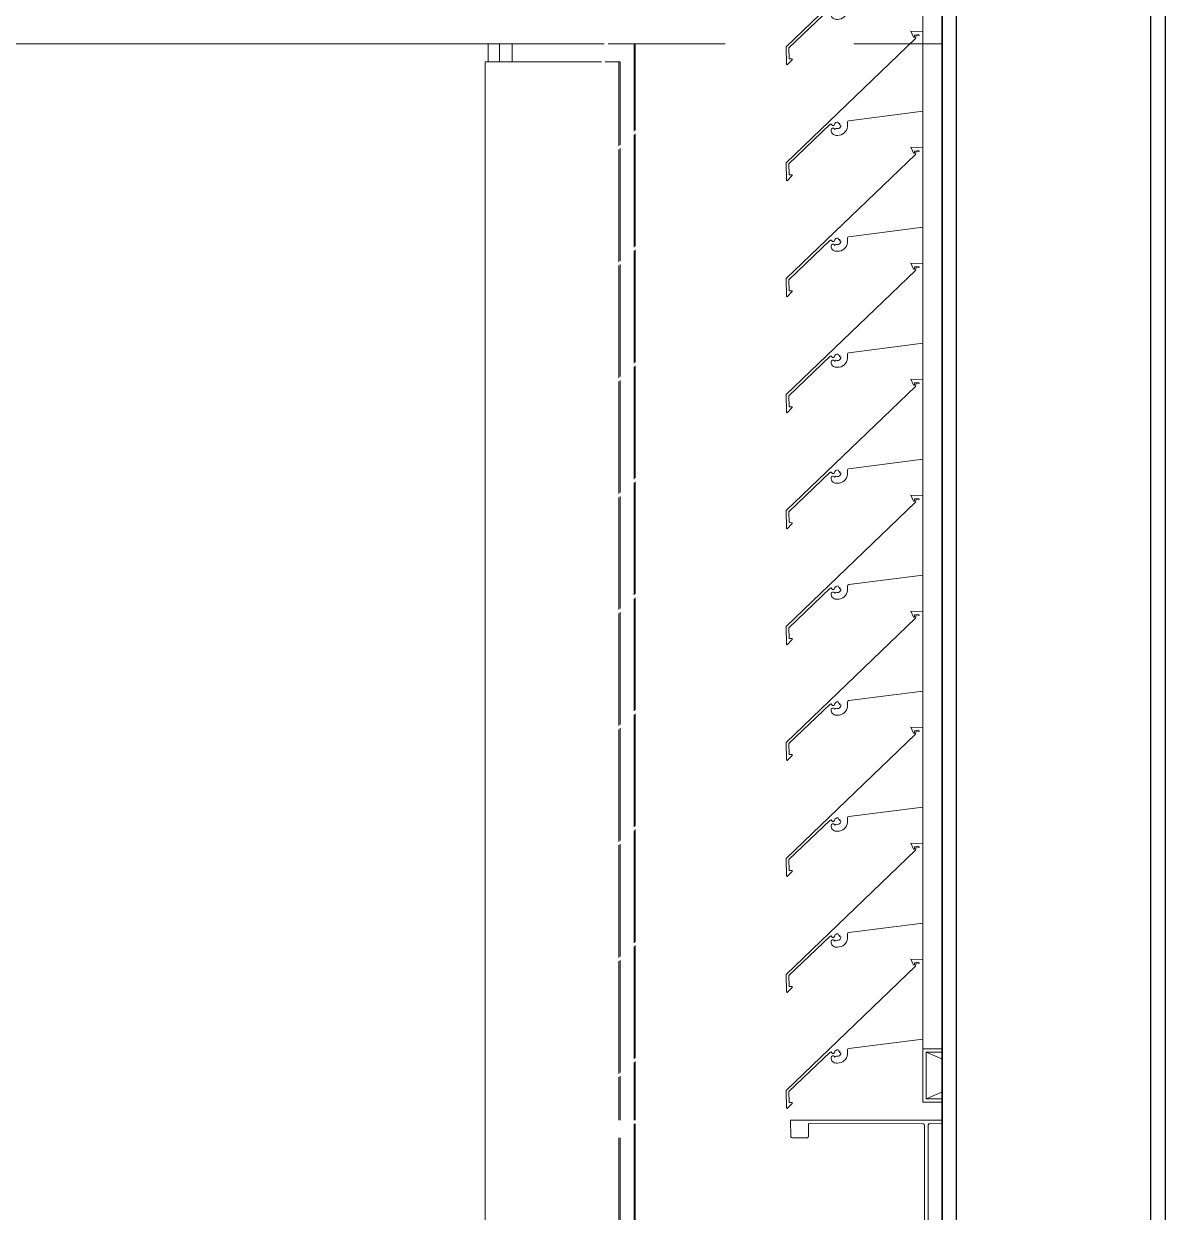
# Model space of a CAD drawing. Header units: millimetres. Extents: x -220592 to 404889, y -217665 to 38245.
# Drawn here: x 27251 to 27890, y -31621 to -30955 of the extents above; entities that cross this region are included whole.
import ezdxf

# ---------------------------------------------------------------- set-up
doc = ezdxf.new("R2010")
doc.units = ezdxf.units.MM
doc.set_wipeout_variables(frame=1)
doc.linetypes.add('XKITLINE00', pattern=[0])
for name, color, linetype in [('000 - 0_HIDE_OBJ_FRAMING_DEF_SUB_1', 7, 'Continuous'), ('000 - STRUCTURE_STEEL_FRAMING_SUB_COLOR_1', 7, 'Continuous'), ('000 - STRUCTURE_STEEL_FRAMING_SUB_COLOR_2', 7, 'Continuous'), ('000 - STRUCTURE_STEEL_FRAMING_WIPEOUT_', 7, 'Continuous')]:
    doc.layers.add(name, color=color, linetype=linetype)
doc.layers.add('Part', color=7, linetype='Continuous', lineweight=0)

# ---------------------------------------------------------------- blocks, each defined once
blk = doc.blocks.new('*A13475')
at = {"layer": 'Part', "color": 7, "linetype": 'XKITLINE00', "lineweight": 0}
for p, q in [((-171.648937, 199.40603), (-171.648981, 199.15603)), ((-171.628937, 199.406027), (-171.648937, 199.40603)), ((-171.628982, 199.146027), (-171.628937, 199.406027)), ((-171.648981, 199.15603), (-173.03898, 199.156273)), ((-173.03898, 199.156273), (-173.038236, 199.062446)), ((-172.938996, 199.066255), (-172.938984, 199.136255)), ((-172.938984, 199.136255), (-172.295157, 199.135382)), ((-172.295157, 199.135382), (-172.29067, 199.131698)), ((-172.29067, 199.131698), (-172.288986, 199.126142)), ((-172.288986, 199.126142), (-172.289912, 198.182315)), ((-172.26915, 198.186138), (-172.268986, 199.126138)), ((-172.268986, 199.126138), (-172.268224, 199.129965)), ((-172.268224, 199.129965), (-172.26454, 199.134452)), ((-172.26454, 199.134452), (-172.258984, 199.136137)), ((-172.258984, 199.136137), (-171.635157, 199.136789)), ((-171.635157, 199.136789), (-171.630669, 199.140471)), ((-171.630669, 199.140471), (-171.628982, 199.146027)), ((-173.038236, 199.062446), (-173.034553, 199.057957)), ((-173.034553, 199.057957), (-173.028998, 199.056271)), ((-173.028998, 199.056271), (-172.945171, 199.057018)), ((-172.945171, 199.057018), (-172.940682, 199.0607)), ((-172.940682, 199.0607), (-172.938996, 199.066255)), ((-173.039139, 198.246273), (-173.039155, 198.156273)), ((-173.037453, 198.251828), (-173.039139, 198.246273)), ((-173.032965, 198.25551), (-173.037453, 198.251828)), ((-172.949138, 198.256257), (-173.032965, 198.25551)), ((-172.943582, 198.254571), (-172.949138, 198.256257)), ((-172.9399, 198.250082), (-172.943582, 198.254571)), ((-172.939152, 198.176255), (-172.9399, 198.250082)), ((-172.299152, 198.176144), (-172.939152, 198.176255)), ((-172.293596, 198.177828), (-172.299152, 198.176144)), ((-172.289912, 198.182315), (-172.293596, 198.177828)), ((-172.267465, 198.180582), (-172.26915, 198.186138)), ((-172.262978, 198.176899), (-172.267465, 198.180582)), ((-171.639152, 198.176028), (-172.262978, 198.176899)), ((-171.633596, 198.174342), (-171.639152, 198.176028)), ((-171.629914, 198.169854), (-171.633596, 198.174342)), ((-173.039155, 198.156273), (-171.649155, 198.15603)), ((-171.649155, 198.15603), (-171.649199, 197.90603)), ((-171.629199, 197.906027), (-171.629914, 198.169854)), ((-171.649199, 197.90603), (-171.629199, 197.906027))]:
    blk.add_line(p, q, dxfattribs=at)
blk = doc.blocks.new('*A14749')
at = {"layer": 'Part', "color": 7, "linetype": 'XKITLINE00', "lineweight": 0}
for p, q in [((-171.648652, 199.556249), (-171.648652, 212.756135)), ((-172.298652, 212.406131), (-172.298652, 212.610427)), ((-172.298652, 211.756131), (-172.298652, 211.960427)), ((-172.298652, 211.106131), (-172.298652, 211.310427)), ((-172.298652, 210.456131), (-172.298652, 210.660427)), ((-172.298652, 209.806131), (-172.298652, 210.010427)), ((-172.298652, 209.156131), (-172.298652, 209.360427)), ((-172.298652, 208.506131), (-172.298652, 208.710427)), ((-172.298652, 207.856131), (-172.298652, 208.060427)), ((-172.298652, 207.206131), (-172.298652, 207.410427)), ((-172.298652, 206.556131), (-172.298652, 206.760427)), ((-172.298652, 205.906131), (-172.298652, 206.110427)), ((-172.298652, 205.256131), (-172.298652, 205.460427)), ((-172.298652, 204.606131), (-172.298652, 204.810427)), ((-172.298652, 203.956131), (-172.298652, 204.160427)), ((-172.298652, 203.306131), (-172.298652, 203.510427)), ((-172.298652, 202.656131), (-172.298652, 202.860427)), ((-172.298652, 202.006131), (-172.298652, 202.210427)), ((-172.298652, 201.356131), (-172.298652, 201.560427)), ((-172.298652, 200.706131), (-172.298652, 200.910427)), ((-172.298652, 200.056131), (-172.298652, 200.260427)), ((-172.298652, 199.556249), (-172.298652, 199.610427))]:
    blk.add_line(p, q, dxfattribs=at)
blk = doc.blocks.new('*A14797')
at = {"layer": 'Part', "color": 7, "linetype": 'XKITLINE00', "lineweight": 0}
for p, q in [((-172.298462, 200.056123), (-172.366148, 200.058745)), ((-172.366148, 200.058745), (-172.350613, 200.025258)), ((-172.345361, 200.037861), (-172.320378, 200.041001)), ((-172.320378, 200.041001), (-172.318342, 200.034428)), ((-172.298455, 199.610453), (-172.298462, 200.056123)), ((-172.338255, 200.018789), (-173.063377, 199.322543)), ((-172.350613, 200.025258), (-172.34549, 200.02567)), ((-172.34549, 200.02567), (-172.345361, 200.037861)), ((-172.335358, 200.037332), (-172.338255, 200.018789)), ((-172.335358, 200.037332), (-172.318342, 200.034428)), ((-172.712461, 199.557423), (-172.298455, 199.610453)), ((-173.048341, 199.316176), (-172.817326, 199.537579)), ((-172.817326, 199.537579), (-172.812166, 199.538671)), ((-172.810019, 199.512761), (-172.812659, 199.507287)), ((-172.812659, 199.507287), (-172.812163, 199.499517)), ((-172.812166, 199.538671), (-172.808512, 199.534044)), ((-172.804875, 199.515998), (-172.810019, 199.512761)), ((-172.808512, 199.534044), (-172.804048, 199.53019)), ((-172.798797, 199.51601), (-172.804875, 199.515998)), ((-172.804048, 199.53019), (-172.798154, 199.530396)), ((-172.793641, 199.512792), (-172.798797, 199.51601)), ((-172.798154, 199.530396), (-172.793971, 199.534553)), ((-172.793971, 199.534553), (-172.790857, 199.542126)), ((-172.790699, 199.50732), (-172.793641, 199.512792)), ((-172.790857, 199.542126), (-172.78619, 199.546913)), ((-172.788669, 199.512301), (-172.790699, 199.50732)), ((-172.783858, 199.514708), (-172.788669, 199.512301)), ((-172.78619, 199.546913), (-172.780114, 199.549703)), ((-172.77794, 199.513803), (-172.783858, 199.514708)), ((-172.780114, 199.549703), (-172.773442, 199.550125)), ((-172.77144, 199.514147), (-172.77794, 199.513803)), ((-172.773442, 199.550125), (-172.77112, 199.542735)), ((-172.765472, 199.516745), (-172.77144, 199.514147)), ((-172.77112, 199.542735), (-172.763955, 199.541791)), ((-172.76079, 199.521267), (-172.765472, 199.516745)), ((-172.763955, 199.541791), (-172.765124, 199.534731)), ((-172.765124, 199.534731), (-172.757418, 199.533625)), ((-172.757988, 199.527141), (-172.76079, 199.521267)), ((-172.757418, 199.533625), (-172.757988, 199.527141)), ((-172.731662, 199.49681), (-172.726022, 199.50536)), ((-172.726022, 199.50536), (-172.722024, 199.51479)), ((-172.722024, 199.51479), (-172.719801, 199.524789)), ((-172.720912, 199.545159), (-172.720672, 199.550681)), ((-172.719426, 199.535025), (-172.720912, 199.545159)), ((-172.720672, 199.550681), (-172.717536, 199.555233)), ((-172.719801, 199.524789), (-172.719426, 199.535025)), ((-172.717536, 199.555233), (-172.712461, 199.557423)), ((-172.812163, 199.499517), (-172.810428, 199.494021)), ((-172.810428, 199.494021), (-172.807674, 199.488958)), ((-172.807674, 199.488958), (-172.804002, 199.484515)), ((-172.804002, 199.484515), (-172.799549, 199.480857)), ((-172.799549, 199.480857), (-172.794479, 199.478117)), ((-172.794479, 199.478117), (-172.788978, 199.476398)), ((-172.788978, 199.476398), (-172.78325, 199.475762)), ((-172.78325, 199.475762), (-172.776451, 199.475664)), ((-172.776451, 199.475664), (-172.766238, 199.476449)), ((-172.766238, 199.476449), (-172.756337, 199.479072)), ((-172.756337, 199.479072), (-172.747074, 199.483445)), ((-172.747074, 199.483445), (-172.738758, 199.489423)), ((-172.738758, 199.489423), (-172.731662, 199.49681)), ((-173.063377, 199.322543), (-173.062824, 199.223392)), ((-173.047999, 199.25483), (-173.048341, 199.316176)), ((-173.058143, 199.220923), (-173.029494, 199.249812)), ((-173.030579, 199.254733), (-173.047999, 199.25483)), ((-173.029494, 199.249812), (-173.030579, 199.254733)), ((-173.062824, 199.223392), (-173.058143, 199.220923))]:
    blk.add_line(p, q, dxfattribs=at)
blk = doc.blocks.new('*A14798')
at = {"layer": 'Part', "color": 7, "linetype": 'XKITLINE00', "lineweight": 0}
for p, q in [((-172.298462, 200.706123), (-172.366148, 200.708745)), ((-172.366148, 200.708745), (-172.350613, 200.675258)), ((-172.298455, 200.260453), (-172.298462, 200.706123)), ((-172.338255, 200.668789), (-173.063377, 199.972543)), ((-172.350613, 200.675258), (-172.34549, 200.67567)), ((-172.34549, 200.67567), (-172.345361, 200.687861)), ((-172.345361, 200.687861), (-172.320378, 200.691001)), ((-172.335358, 200.687332), (-172.338255, 200.668789)), ((-172.335358, 200.687332), (-172.318342, 200.684428)), ((-172.320378, 200.691001), (-172.318342, 200.684428)), ((-172.712461, 200.207423), (-172.298455, 200.260453)), ((-173.048341, 199.966176), (-172.817326, 200.187579)), ((-172.817326, 200.187579), (-172.812166, 200.188671)), ((-172.812166, 200.188671), (-172.808512, 200.184044)), ((-172.808512, 200.184044), (-172.804048, 200.18019)), ((-172.804048, 200.18019), (-172.798154, 200.180396)), ((-172.798154, 200.180396), (-172.793971, 200.184553)), ((-172.793971, 200.184553), (-172.790857, 200.192126)), ((-172.790857, 200.192126), (-172.78619, 200.196913)), ((-172.78619, 200.196913), (-172.780114, 200.199703)), ((-172.780114, 200.199703), (-172.773442, 200.200125)), ((-172.773442, 200.200125), (-172.77112, 200.192735)), ((-172.77112, 200.192735), (-172.763955, 200.191791)), ((-172.763955, 200.191791), (-172.765124, 200.184731)), ((-172.765124, 200.184731), (-172.757418, 200.183625)), ((-172.757988, 200.177141), (-172.76079, 200.171267)), ((-172.757418, 200.183625), (-172.757988, 200.177141)), ((-172.722024, 200.16479), (-172.719801, 200.174789)), ((-172.720912, 200.195159), (-172.720672, 200.200681)), ((-172.719426, 200.185025), (-172.720912, 200.195159)), ((-172.720672, 200.200681), (-172.717536, 200.205233)), ((-172.719801, 200.174789), (-172.719426, 200.185025)), ((-172.717536, 200.205233), (-172.712461, 200.207423)), ((-172.810019, 200.162761), (-172.812659, 200.157287)), ((-172.812659, 200.157287), (-172.812163, 200.149517)), ((-172.812163, 200.149517), (-172.810428, 200.144021)), ((-172.810428, 200.144021), (-172.807674, 200.138958)), ((-172.804875, 200.165998), (-172.810019, 200.162761)), ((-172.807674, 200.138958), (-172.804002, 200.134515)), ((-172.798797, 200.16601), (-172.804875, 200.165998)), ((-172.804002, 200.134515), (-172.799549, 200.130857)), ((-172.799549, 200.130857), (-172.794479, 200.128117)), ((-172.793641, 200.162792), (-172.798797, 200.16601)), ((-172.794479, 200.128117), (-172.788978, 200.126398)), ((-172.790699, 200.15732), (-172.793641, 200.162792)), ((-172.788669, 200.162301), (-172.790699, 200.15732)), ((-172.788978, 200.126398), (-172.78325, 200.125762)), ((-172.783858, 200.164708), (-172.788669, 200.162301)), ((-172.77794, 200.163803), (-172.783858, 200.164708)), ((-172.78325, 200.125762), (-172.776451, 200.125664)), ((-172.77144, 200.164147), (-172.77794, 200.163803)), ((-172.776451, 200.125664), (-172.766238, 200.126449)), ((-172.765472, 200.166745), (-172.77144, 200.164147)), ((-172.766238, 200.126449), (-172.756337, 200.129072)), ((-172.76079, 200.171267), (-172.765472, 200.166745)), ((-172.756337, 200.129072), (-172.747074, 200.133445)), ((-172.747074, 200.133445), (-172.738758, 200.139423)), ((-172.738758, 200.139423), (-172.731662, 200.14681)), ((-172.731662, 200.14681), (-172.726022, 200.15536)), ((-172.726022, 200.15536), (-172.722024, 200.16479)), ((-173.063377, 199.972543), (-173.062824, 199.873392)), ((-173.047999, 199.90483), (-173.048341, 199.966176)), ((-173.030579, 199.904733), (-173.047999, 199.90483)), ((-173.062824, 199.873392), (-173.058143, 199.870923)), ((-173.058143, 199.870923), (-173.029494, 199.899812)), ((-173.029494, 199.899812), (-173.030579, 199.904733))]:
    blk.add_line(p, q, dxfattribs=at)
blk = doc.blocks.new('*A14799')
at = {"layer": 'Part', "color": 7, "linetype": 'XKITLINE00', "lineweight": 0}
for p, q in [((-172.338255, 201.318789), (-173.063377, 200.622543)), ((-172.298462, 201.356123), (-172.366148, 201.358745)), ((-172.366148, 201.358745), (-172.350613, 201.325258)), ((-172.350613, 201.325258), (-172.34549, 201.32567)), ((-172.34549, 201.32567), (-172.345361, 201.337861)), ((-172.345361, 201.337861), (-172.320378, 201.341001)), ((-172.335358, 201.337332), (-172.338255, 201.318789)), ((-172.335358, 201.337332), (-172.318342, 201.334428)), ((-172.320378, 201.341001), (-172.318342, 201.334428)), ((-172.298455, 200.910453), (-172.298462, 201.356123)), ((-172.712461, 200.857423), (-172.298455, 200.910453)), ((-173.048341, 200.616176), (-172.817326, 200.837579)), ((-172.817326, 200.837579), (-172.812166, 200.838671)), ((-172.812166, 200.838671), (-172.808512, 200.834044)), ((-172.793971, 200.834553), (-172.790857, 200.842126)), ((-172.790857, 200.842126), (-172.78619, 200.846913)), ((-172.78619, 200.846913), (-172.780114, 200.849703)), ((-172.780114, 200.849703), (-172.773442, 200.850125)), ((-172.773442, 200.850125), (-172.77112, 200.842735)), ((-172.77112, 200.842735), (-172.763955, 200.841791)), ((-172.763955, 200.841791), (-172.765124, 200.834731)), ((-172.720912, 200.845159), (-172.720672, 200.850681)), ((-172.719426, 200.835025), (-172.720912, 200.845159)), ((-172.720672, 200.850681), (-172.717536, 200.855233)), ((-172.717536, 200.855233), (-172.712461, 200.857423)), ((-172.810019, 200.812761), (-172.812659, 200.807287)), ((-172.812659, 200.807287), (-172.812163, 200.799517)), ((-172.812163, 200.799517), (-172.810428, 200.794021)), ((-172.810428, 200.794021), (-172.807674, 200.788958)), ((-172.804875, 200.815998), (-172.810019, 200.812761)), ((-172.808512, 200.834044), (-172.804048, 200.83019)), ((-172.807674, 200.788958), (-172.804002, 200.784515)), ((-172.798797, 200.81601), (-172.804875, 200.815998)), ((-172.804048, 200.83019), (-172.798154, 200.830396)), ((-172.804002, 200.784515), (-172.799549, 200.780857)), ((-172.799549, 200.780857), (-172.794479, 200.778117)), ((-172.793641, 200.812792), (-172.798797, 200.81601)), ((-172.798154, 200.830396), (-172.793971, 200.834553)), ((-172.794479, 200.778117), (-172.788978, 200.776398)), ((-172.790699, 200.80732), (-172.793641, 200.812792)), ((-172.788669, 200.812301), (-172.790699, 200.80732)), ((-172.788978, 200.776398), (-172.78325, 200.775762)), ((-172.783858, 200.814708), (-172.788669, 200.812301)), ((-172.77794, 200.813803), (-172.783858, 200.814708)), ((-172.78325, 200.775762), (-172.776451, 200.775664)), ((-172.77144, 200.814147), (-172.77794, 200.813803)), ((-172.776451, 200.775664), (-172.766238, 200.776449)), ((-172.765472, 200.816745), (-172.77144, 200.814147)), ((-172.766238, 200.776449), (-172.756337, 200.779072)), ((-172.76079, 200.821267), (-172.765472, 200.816745)), ((-172.765124, 200.834731), (-172.757418, 200.833625)), ((-172.757988, 200.827141), (-172.76079, 200.821267)), ((-172.757418, 200.833625), (-172.757988, 200.827141)), ((-172.756337, 200.779072), (-172.747074, 200.783445)), ((-172.747074, 200.783445), (-172.738758, 200.789423)), ((-172.738758, 200.789423), (-172.731662, 200.79681)), ((-172.731662, 200.79681), (-172.726022, 200.80536)), ((-172.726022, 200.80536), (-172.722024, 200.81479)), ((-172.722024, 200.81479), (-172.719801, 200.824789)), ((-172.719801, 200.824789), (-172.719426, 200.835025)), ((-173.063377, 200.622543), (-173.062824, 200.523392)), ((-173.047999, 200.55483), (-173.048341, 200.616176)), ((-173.062824, 200.523392), (-173.058143, 200.520923)), ((-173.058143, 200.520923), (-173.029494, 200.549812)), ((-173.030579, 200.554733), (-173.047999, 200.55483)), ((-173.029494, 200.549812), (-173.030579, 200.554733))]:
    blk.add_line(p, q, dxfattribs=at)
blk = doc.blocks.new('*A14800')
at = {"layer": 'Part', "color": 7, "linetype": 'XKITLINE00', "lineweight": 0}
for p, q in [((-172.298462, 202.006123), (-172.366148, 202.008745)), ((-172.366148, 202.008745), (-172.350613, 201.975258)), ((-172.350613, 201.975258), (-172.34549, 201.97567)), ((-172.34549, 201.97567), (-172.345361, 201.987861)), ((-172.345361, 201.987861), (-172.320378, 201.991001)), ((-172.335358, 201.987332), (-172.338255, 201.968789)), ((-172.335358, 201.987332), (-172.318342, 201.984428)), ((-172.320378, 201.991001), (-172.318342, 201.984428)), ((-172.298455, 201.560453), (-172.298462, 202.006123)), ((-172.338255, 201.968789), (-173.063377, 201.272543)), ((-172.720672, 201.500681), (-172.717536, 201.505233)), ((-172.717536, 201.505233), (-172.712461, 201.507423)), ((-172.712461, 201.507423), (-172.298455, 201.560453)), ((-173.048341, 201.266176), (-172.817326, 201.487579)), ((-172.817326, 201.487579), (-172.812166, 201.488671)), ((-172.810019, 201.462761), (-172.812659, 201.457287)), ((-172.812659, 201.457287), (-172.812163, 201.449517)), ((-172.812166, 201.488671), (-172.808512, 201.484044)), ((-172.812163, 201.449517), (-172.810428, 201.444021)), ((-172.810428, 201.444021), (-172.807674, 201.438958)), ((-172.804875, 201.465998), (-172.810019, 201.462761)), ((-172.808512, 201.484044), (-172.804048, 201.48019)), ((-172.807674, 201.438958), (-172.804002, 201.434515)), ((-172.798797, 201.46601), (-172.804875, 201.465998)), ((-172.804048, 201.48019), (-172.798154, 201.480396)), ((-172.793641, 201.462792), (-172.798797, 201.46601)), ((-172.798154, 201.480396), (-172.793971, 201.484553)), ((-172.793971, 201.484553), (-172.790857, 201.492126)), ((-172.790699, 201.45732), (-172.793641, 201.462792)), ((-172.790857, 201.492126), (-172.78619, 201.496913)), ((-172.788669, 201.462301), (-172.790699, 201.45732)), ((-172.783858, 201.464708), (-172.788669, 201.462301)), ((-172.78619, 201.496913), (-172.780114, 201.499703)), ((-172.77794, 201.463803), (-172.783858, 201.464708)), ((-172.780114, 201.499703), (-172.773442, 201.500125)), ((-172.77144, 201.464147), (-172.77794, 201.463803)), ((-172.773442, 201.500125), (-172.77112, 201.492735)), ((-172.765472, 201.466745), (-172.77144, 201.464147)), ((-172.77112, 201.492735), (-172.763955, 201.491791)), ((-172.76079, 201.471267), (-172.765472, 201.466745)), ((-172.763955, 201.491791), (-172.765124, 201.484731)), ((-172.765124, 201.484731), (-172.757418, 201.483625)), ((-172.757988, 201.477141), (-172.76079, 201.471267)), ((-172.757418, 201.483625), (-172.757988, 201.477141)), ((-172.747074, 201.433445), (-172.738758, 201.439423)), ((-172.738758, 201.439423), (-172.731662, 201.44681)), ((-172.731662, 201.44681), (-172.726022, 201.45536)), ((-172.726022, 201.45536), (-172.722024, 201.46479)), ((-172.722024, 201.46479), (-172.719801, 201.474789)), ((-172.720912, 201.495159), (-172.720672, 201.500681)), ((-172.719426, 201.485025), (-172.720912, 201.495159)), ((-172.719801, 201.474789), (-172.719426, 201.485025)), ((-172.804002, 201.434515), (-172.799549, 201.430857)), ((-172.799549, 201.430857), (-172.794479, 201.428117)), ((-172.794479, 201.428117), (-172.788978, 201.426398)), ((-172.788978, 201.426398), (-172.78325, 201.425762)), ((-172.78325, 201.425762), (-172.776451, 201.425664)), ((-172.776451, 201.425664), (-172.766238, 201.426449)), ((-172.766238, 201.426449), (-172.756337, 201.429072)), ((-172.756337, 201.429072), (-172.747074, 201.433445)), ((-173.063377, 201.272543), (-173.062824, 201.173392)), ((-173.047999, 201.20483), (-173.048341, 201.266176)), ((-173.062824, 201.173392), (-173.058143, 201.170923)), ((-173.058143, 201.170923), (-173.029494, 201.199812)), ((-173.030579, 201.204733), (-173.047999, 201.20483)), ((-173.029494, 201.199812), (-173.030579, 201.204733))]:
    blk.add_line(p, q, dxfattribs=at)
blk = doc.blocks.new('*A14801')
at = {"layer": 'Part', "color": 7, "linetype": 'XKITLINE00', "lineweight": 0}
for p, q in [((-172.298462, 202.656123), (-172.366148, 202.658745)), ((-172.366148, 202.658745), (-172.350613, 202.625258)), ((-172.34549, 202.62567), (-172.345361, 202.637861)), ((-172.345361, 202.637861), (-172.320378, 202.641001)), ((-172.335358, 202.637332), (-172.338255, 202.618789)), ((-172.335358, 202.637332), (-172.318342, 202.634428)), ((-172.320378, 202.641001), (-172.318342, 202.634428)), ((-172.298455, 202.210453), (-172.298462, 202.656123)), ((-172.338255, 202.618789), (-173.063377, 201.922543)), ((-172.350613, 202.625258), (-172.34549, 202.62567)), ((-172.712461, 202.157423), (-172.298455, 202.210453)), ((-173.048341, 201.916176), (-172.817326, 202.137579)), ((-172.817326, 202.137579), (-172.812166, 202.138671)), ((-172.810019, 202.112761), (-172.812659, 202.107287)), ((-172.812659, 202.107287), (-172.812163, 202.099517)), ((-172.812166, 202.138671), (-172.808512, 202.134044)), ((-172.804875, 202.115998), (-172.810019, 202.112761)), ((-172.808512, 202.134044), (-172.804048, 202.13019)), ((-172.798797, 202.11601), (-172.804875, 202.115998)), ((-172.804048, 202.13019), (-172.798154, 202.130396)), ((-172.793641, 202.112792), (-172.798797, 202.11601)), ((-172.798154, 202.130396), (-172.793971, 202.134553)), ((-172.793971, 202.134553), (-172.790857, 202.142126)), ((-172.790699, 202.10732), (-172.793641, 202.112792)), ((-172.790857, 202.142126), (-172.78619, 202.146913)), ((-172.788669, 202.112301), (-172.790699, 202.10732)), ((-172.783858, 202.114708), (-172.788669, 202.112301)), ((-172.78619, 202.146913), (-172.780114, 202.149703)), ((-172.77794, 202.113803), (-172.783858, 202.114708)), ((-172.780114, 202.149703), (-172.773442, 202.150125)), ((-172.77144, 202.114147), (-172.77794, 202.113803)), ((-172.773442, 202.150125), (-172.77112, 202.142735)), ((-172.765472, 202.116745), (-172.77144, 202.114147)), ((-172.77112, 202.142735), (-172.763955, 202.141791)), ((-172.76079, 202.121267), (-172.765472, 202.116745)), ((-172.763955, 202.141791), (-172.765124, 202.134731)), ((-172.765124, 202.134731), (-172.757418, 202.133625)), ((-172.757988, 202.127141), (-172.76079, 202.121267)), ((-172.757418, 202.133625), (-172.757988, 202.127141)), ((-172.731662, 202.09681), (-172.726022, 202.10536)), ((-172.726022, 202.10536), (-172.722024, 202.11479)), ((-172.722024, 202.11479), (-172.719801, 202.124789)), ((-172.720912, 202.145159), (-172.720672, 202.150681)), ((-172.719426, 202.135025), (-172.720912, 202.145159)), ((-172.720672, 202.150681), (-172.717536, 202.155233)), ((-172.719801, 202.124789), (-172.719426, 202.135025)), ((-172.717536, 202.155233), (-172.712461, 202.157423)), ((-172.812163, 202.099517), (-172.810428, 202.094021)), ((-172.810428, 202.094021), (-172.807674, 202.088958)), ((-172.807674, 202.088958), (-172.804002, 202.084515)), ((-172.804002, 202.084515), (-172.799549, 202.080857)), ((-172.799549, 202.080857), (-172.794479, 202.078117)), ((-172.794479, 202.078117), (-172.788978, 202.076398)), ((-172.788978, 202.076398), (-172.78325, 202.075762)), ((-172.78325, 202.075762), (-172.776451, 202.075664)), ((-172.776451, 202.075664), (-172.766238, 202.076449)), ((-172.766238, 202.076449), (-172.756337, 202.079072)), ((-172.756337, 202.079072), (-172.747074, 202.083445)), ((-172.747074, 202.083445), (-172.738758, 202.089423)), ((-172.738758, 202.089423), (-172.731662, 202.09681)), ((-173.063377, 201.922543), (-173.062824, 201.823392)), ((-173.047999, 201.85483), (-173.048341, 201.916176)), ((-173.058143, 201.820923), (-173.029494, 201.849812)), ((-173.030579, 201.854733), (-173.047999, 201.85483)), ((-173.029494, 201.849812), (-173.030579, 201.854733)), ((-173.062824, 201.823392), (-173.058143, 201.820923))]:
    blk.add_line(p, q, dxfattribs=at)
blk = doc.blocks.new('*A14802')
at = {"layer": 'Part', "color": 7, "linetype": 'XKITLINE00', "lineweight": 0}
for p, q in [((-172.298462, 203.306123), (-172.366148, 203.308745)), ((-172.366148, 203.308745), (-172.350613, 203.275258)), ((-172.298455, 202.860453), (-172.298462, 203.306123)), ((-172.338255, 203.268789), (-173.063377, 202.572543)), ((-172.350613, 203.275258), (-172.34549, 203.27567)), ((-172.34549, 203.27567), (-172.345361, 203.287861)), ((-172.345361, 203.287861), (-172.320378, 203.291001)), ((-172.335358, 203.287332), (-172.338255, 203.268789)), ((-172.335358, 203.287332), (-172.318342, 203.284428)), ((-172.320378, 203.291001), (-172.318342, 203.284428)), ((-172.712461, 202.807423), (-172.298455, 202.860453)), ((-173.048341, 202.566176), (-172.817326, 202.787579)), ((-172.817326, 202.787579), (-172.812166, 202.788671)), ((-172.812166, 202.788671), (-172.808512, 202.784044)), ((-172.808512, 202.784044), (-172.804048, 202.78019)), ((-172.804048, 202.78019), (-172.798154, 202.780396)), ((-172.798154, 202.780396), (-172.793971, 202.784553)), ((-172.793971, 202.784553), (-172.790857, 202.792126)), ((-172.790857, 202.792126), (-172.78619, 202.796913)), ((-172.78619, 202.796913), (-172.780114, 202.799703)), ((-172.780114, 202.799703), (-172.773442, 202.800125)), ((-172.773442, 202.800125), (-172.77112, 202.792735)), ((-172.77112, 202.792735), (-172.763955, 202.791791)), ((-172.76079, 202.771267), (-172.765472, 202.766745)), ((-172.763955, 202.791791), (-172.765124, 202.784731)), ((-172.765124, 202.784731), (-172.757418, 202.783625)), ((-172.757988, 202.777141), (-172.76079, 202.771267)), ((-172.757418, 202.783625), (-172.757988, 202.777141)), ((-172.722024, 202.76479), (-172.719801, 202.774789)), ((-172.720912, 202.795159), (-172.720672, 202.800681)), ((-172.719426, 202.785025), (-172.720912, 202.795159)), ((-172.720672, 202.800681), (-172.717536, 202.805233)), ((-172.719801, 202.774789), (-172.719426, 202.785025)), ((-172.717536, 202.805233), (-172.712461, 202.807423)), ((-172.810019, 202.762761), (-172.812659, 202.757287)), ((-172.812659, 202.757287), (-172.812163, 202.749517)), ((-172.812163, 202.749517), (-172.810428, 202.744021)), ((-172.810428, 202.744021), (-172.807674, 202.738958)), ((-172.804875, 202.765998), (-172.810019, 202.762761)), ((-172.807674, 202.738958), (-172.804002, 202.734515)), ((-172.798797, 202.76601), (-172.804875, 202.765998)), ((-172.804002, 202.734515), (-172.799549, 202.730857)), ((-172.799549, 202.730857), (-172.794479, 202.728117)), ((-172.793641, 202.762792), (-172.798797, 202.76601)), ((-172.794479, 202.728117), (-172.788978, 202.726398)), ((-172.790699, 202.75732), (-172.793641, 202.762792)), ((-172.788669, 202.762301), (-172.790699, 202.75732)), ((-172.788978, 202.726398), (-172.78325, 202.725762)), ((-172.783858, 202.764708), (-172.788669, 202.762301)), ((-172.77794, 202.763803), (-172.783858, 202.764708)), ((-172.78325, 202.725762), (-172.776451, 202.725664)), ((-172.77144, 202.764147), (-172.77794, 202.763803)), ((-172.776451, 202.725664), (-172.766238, 202.726449)), ((-172.765472, 202.766745), (-172.77144, 202.764147)), ((-172.766238, 202.726449), (-172.756337, 202.729072)), ((-172.756337, 202.729072), (-172.747074, 202.733445)), ((-172.747074, 202.733445), (-172.738758, 202.739423)), ((-172.738758, 202.739423), (-172.731662, 202.74681)), ((-172.731662, 202.74681), (-172.726022, 202.75536)), ((-172.726022, 202.75536), (-172.722024, 202.76479)), ((-173.063377, 202.572543), (-173.062824, 202.473392)), ((-173.047999, 202.50483), (-173.048341, 202.566176)), ((-173.030579, 202.504733), (-173.047999, 202.50483)), ((-173.029494, 202.499812), (-173.030579, 202.504733)), ((-173.062824, 202.473392), (-173.058143, 202.470923)), ((-173.058143, 202.470923), (-173.029494, 202.499812))]:
    blk.add_line(p, q, dxfattribs=at)
blk = doc.blocks.new('*A14803')
at = {"layer": 'Part', "color": 7, "linetype": 'XKITLINE00', "lineweight": 0}
for p, q in [((-172.338255, 203.918789), (-173.063377, 203.222543)), ((-172.298462, 203.956123), (-172.366148, 203.958745)), ((-172.366148, 203.958745), (-172.350613, 203.925258)), ((-172.350613, 203.925258), (-172.34549, 203.92567)), ((-172.34549, 203.92567), (-172.345361, 203.937861)), ((-172.345361, 203.937861), (-172.320378, 203.941001)), ((-172.335358, 203.937332), (-172.338255, 203.918789)), ((-172.335358, 203.937332), (-172.318342, 203.934428)), ((-172.320378, 203.941001), (-172.318342, 203.934428)), ((-172.298455, 203.510453), (-172.298462, 203.956123)), ((-172.712461, 203.457423), (-172.298455, 203.510453)), ((-173.048341, 203.216176), (-172.817326, 203.437579)), ((-172.817326, 203.437579), (-172.812166, 203.438671)), ((-172.812166, 203.438671), (-172.808512, 203.434044)), ((-172.793971, 203.434553), (-172.790857, 203.442126)), ((-172.790857, 203.442126), (-172.78619, 203.446913)), ((-172.78619, 203.446913), (-172.780114, 203.449703)), ((-172.780114, 203.449703), (-172.773442, 203.450125)), ((-172.773442, 203.450125), (-172.77112, 203.442735)), ((-172.77112, 203.442735), (-172.763955, 203.441791)), ((-172.763955, 203.441791), (-172.765124, 203.434731)), ((-172.720912, 203.445159), (-172.720672, 203.450681)), ((-172.719426, 203.435025), (-172.720912, 203.445159)), ((-172.720672, 203.450681), (-172.717536, 203.455233)), ((-172.717536, 203.455233), (-172.712461, 203.457423)), ((-172.810019, 203.412761), (-172.812659, 203.407287)), ((-172.812659, 203.407287), (-172.812163, 203.399517)), ((-172.812163, 203.399517), (-172.810428, 203.394021)), ((-172.810428, 203.394021), (-172.807674, 203.388958)), ((-172.804875, 203.415998), (-172.810019, 203.412761)), ((-172.808512, 203.434044), (-172.804048, 203.43019)), ((-172.807674, 203.388958), (-172.804002, 203.384515)), ((-172.798797, 203.41601), (-172.804875, 203.415998)), ((-172.804048, 203.43019), (-172.798154, 203.430396)), ((-172.804002, 203.384515), (-172.799549, 203.380857)), ((-172.799549, 203.380857), (-172.794479, 203.378117)), ((-172.793641, 203.412792), (-172.798797, 203.41601)), ((-172.798154, 203.430396), (-172.793971, 203.434553)), ((-172.794479, 203.378117), (-172.788978, 203.376398)), ((-172.790699, 203.40732), (-172.793641, 203.412792)), ((-172.788669, 203.412301), (-172.790699, 203.40732)), ((-172.788978, 203.376398), (-172.78325, 203.375762)), ((-172.783858, 203.414708), (-172.788669, 203.412301)), ((-172.77794, 203.413803), (-172.783858, 203.414708)), ((-172.78325, 203.375762), (-172.776451, 203.375664)), ((-172.77144, 203.414147), (-172.77794, 203.413803)), ((-172.776451, 203.375664), (-172.766238, 203.376449)), ((-172.765472, 203.416745), (-172.77144, 203.414147)), ((-172.766238, 203.376449), (-172.756337, 203.379072)), ((-172.76079, 203.421267), (-172.765472, 203.416745)), ((-172.765124, 203.434731), (-172.757418, 203.433625)), ((-172.757988, 203.427141), (-172.76079, 203.421267)), ((-172.757418, 203.433625), (-172.757988, 203.427141)), ((-172.756337, 203.379072), (-172.747074, 203.383445)), ((-172.747074, 203.383445), (-172.738758, 203.389423)), ((-172.738758, 203.389423), (-172.731662, 203.39681)), ((-172.731662, 203.39681), (-172.726022, 203.40536)), ((-172.726022, 203.40536), (-172.722024, 203.41479)), ((-172.722024, 203.41479), (-172.719801, 203.424789)), ((-172.719801, 203.424789), (-172.719426, 203.435025)), ((-173.063377, 203.222543), (-173.062824, 203.123392)), ((-173.047999, 203.15483), (-173.048341, 203.216176)), ((-173.062824, 203.123392), (-173.058143, 203.120923)), ((-173.058143, 203.120923), (-173.029494, 203.149812)), ((-173.030579, 203.154733), (-173.047999, 203.15483)), ((-173.029494, 203.149812), (-173.030579, 203.154733))]:
    blk.add_line(p, q, dxfattribs=at)
blk = doc.blocks.new('*A14804')
at = {"layer": 'Part', "color": 7, "linetype": 'XKITLINE00', "lineweight": 0}
for p, q in [((-172.338255, 204.568789), (-173.063377, 203.872543)), ((-172.298462, 204.606123), (-172.366148, 204.608745)), ((-172.366148, 204.608745), (-172.350613, 204.575258)), ((-172.350613, 204.575258), (-172.34549, 204.57567)), ((-172.34549, 204.57567), (-172.345361, 204.587861)), ((-172.345361, 204.587861), (-172.320378, 204.591001)), ((-172.335358, 204.587332), (-172.338255, 204.568789)), ((-172.335358, 204.587332), (-172.318342, 204.584428)), ((-172.320378, 204.591001), (-172.318342, 204.584428)), ((-172.298455, 204.160453), (-172.298462, 204.606123)), ((-172.720672, 204.100681), (-172.717536, 204.105233)), ((-172.717536, 204.105233), (-172.712461, 204.107423)), ((-172.712461, 204.107423), (-172.298455, 204.160453)), ((-173.048341, 203.866176), (-172.817326, 204.087579)), ((-172.817326, 204.087579), (-172.812166, 204.088671)), ((-172.810019, 204.062761), (-172.812659, 204.057287)), ((-172.812659, 204.057287), (-172.812163, 204.049517)), ((-172.812166, 204.088671), (-172.808512, 204.084044)), ((-172.812163, 204.049517), (-172.810428, 204.044021)), ((-172.810428, 204.044021), (-172.807674, 204.038958)), ((-172.804875, 204.065998), (-172.810019, 204.062761)), ((-172.808512, 204.084044), (-172.804048, 204.08019)), ((-172.807674, 204.038958), (-172.804002, 204.034515)), ((-172.798797, 204.06601), (-172.804875, 204.065998)), ((-172.804048, 204.08019), (-172.798154, 204.080396)), ((-172.793641, 204.062792), (-172.798797, 204.06601)), ((-172.798154, 204.080396), (-172.793971, 204.084553)), ((-172.793971, 204.084553), (-172.790857, 204.092126)), ((-172.790699, 204.05732), (-172.793641, 204.062792)), ((-172.790857, 204.092126), (-172.78619, 204.096913)), ((-172.788669, 204.062301), (-172.790699, 204.05732)), ((-172.783858, 204.064708), (-172.788669, 204.062301)), ((-172.78619, 204.096913), (-172.780114, 204.099703)), ((-172.77794, 204.063803), (-172.783858, 204.064708)), ((-172.780114, 204.099703), (-172.773442, 204.100125)), ((-172.77144, 204.064147), (-172.77794, 204.063803)), ((-172.773442, 204.100125), (-172.77112, 204.092735)), ((-172.765472, 204.066745), (-172.77144, 204.064147)), ((-172.77112, 204.092735), (-172.763955, 204.091791)), ((-172.76079, 204.071267), (-172.765472, 204.066745)), ((-172.763955, 204.091791), (-172.765124, 204.084731)), ((-172.765124, 204.084731), (-172.757418, 204.083625)), ((-172.757988, 204.077141), (-172.76079, 204.071267)), ((-172.757418, 204.083625), (-172.757988, 204.077141)), ((-172.747074, 204.033445), (-172.738758, 204.039423)), ((-172.738758, 204.039423), (-172.731662, 204.04681)), ((-172.731662, 204.04681), (-172.726022, 204.05536)), ((-172.726022, 204.05536), (-172.722024, 204.06479)), ((-172.722024, 204.06479), (-172.719801, 204.074789)), ((-172.720912, 204.095159), (-172.720672, 204.100681)), ((-172.719426, 204.085025), (-172.720912, 204.095159)), ((-172.719801, 204.074789), (-172.719426, 204.085025)), ((-172.804002, 204.034515), (-172.799549, 204.030857)), ((-172.799549, 204.030857), (-172.794479, 204.028117)), ((-172.794479, 204.028117), (-172.788978, 204.026398)), ((-172.788978, 204.026398), (-172.78325, 204.025762)), ((-172.78325, 204.025762), (-172.776451, 204.025664)), ((-172.776451, 204.025664), (-172.766238, 204.026449)), ((-172.766238, 204.026449), (-172.756337, 204.029072)), ((-172.756337, 204.029072), (-172.747074, 204.033445)), ((-173.063377, 203.872543), (-173.062824, 203.773392)), ((-173.047999, 203.80483), (-173.048341, 203.866176)), ((-173.062824, 203.773392), (-173.058143, 203.770923)), ((-173.058143, 203.770923), (-173.029494, 203.799812)), ((-173.030579, 203.804733), (-173.047999, 203.80483)), ((-173.029494, 203.799812), (-173.030579, 203.804733))]:
    blk.add_line(p, q, dxfattribs=at)
blk = doc.blocks.new('*A14805')
at = {"layer": 'Part', "color": 7, "linetype": 'XKITLINE00', "lineweight": 0}
for p, q in [((-172.298462, 205.256123), (-172.366148, 205.258745)), ((-172.366148, 205.258745), (-172.350613, 205.225258)), ((-172.34549, 205.22567), (-172.345361, 205.237861)), ((-172.345361, 205.237861), (-172.320378, 205.241001)), ((-172.335358, 205.237332), (-172.338255, 205.218789)), ((-172.335358, 205.237332), (-172.318342, 205.234428)), ((-172.320378, 205.241001), (-172.318342, 205.234428)), ((-172.298455, 204.810453), (-172.298462, 205.256123)), ((-172.338255, 205.218789), (-173.063377, 204.522543)), ((-172.350613, 205.225258), (-172.34549, 205.22567)), ((-172.712461, 204.757423), (-172.298455, 204.810453)), ((-173.048341, 204.516176), (-172.817326, 204.737579)), ((-172.817326, 204.737579), (-172.812166, 204.738671)), ((-172.810019, 204.712761), (-172.812659, 204.707287)), ((-172.812659, 204.707287), (-172.812163, 204.699517)), ((-172.812166, 204.738671), (-172.808512, 204.734044)), ((-172.804875, 204.715998), (-172.810019, 204.712761)), ((-172.808512, 204.734044), (-172.804048, 204.73019)), ((-172.798797, 204.71601), (-172.804875, 204.715998)), ((-172.804048, 204.73019), (-172.798154, 204.730396)), ((-172.793641, 204.712792), (-172.798797, 204.71601)), ((-172.798154, 204.730396), (-172.793971, 204.734553)), ((-172.793971, 204.734553), (-172.790857, 204.742126)), ((-172.790699, 204.70732), (-172.793641, 204.712792)), ((-172.790857, 204.742126), (-172.78619, 204.746913)), ((-172.788669, 204.712301), (-172.790699, 204.70732)), ((-172.783858, 204.714708), (-172.788669, 204.712301)), ((-172.78619, 204.746913), (-172.780114, 204.749703)), ((-172.77794, 204.713803), (-172.783858, 204.714708)), ((-172.780114, 204.749703), (-172.773442, 204.750125)), ((-172.77144, 204.714147), (-172.77794, 204.713803)), ((-172.773442, 204.750125), (-172.77112, 204.742735)), ((-172.765472, 204.716745), (-172.77144, 204.714147)), ((-172.77112, 204.742735), (-172.763955, 204.741791)), ((-172.76079, 204.721267), (-172.765472, 204.716745)), ((-172.763955, 204.741791), (-172.765124, 204.734731)), ((-172.765124, 204.734731), (-172.757418, 204.733625)), ((-172.757988, 204.727141), (-172.76079, 204.721267)), ((-172.757418, 204.733625), (-172.757988, 204.727141)), ((-172.731662, 204.69681), (-172.726022, 204.70536)), ((-172.726022, 204.70536), (-172.722024, 204.71479)), ((-172.722024, 204.71479), (-172.719801, 204.724789)), ((-172.720912, 204.745159), (-172.720672, 204.750681)), ((-172.719426, 204.735025), (-172.720912, 204.745159)), ((-172.720672, 204.750681), (-172.717536, 204.755233)), ((-172.719801, 204.724789), (-172.719426, 204.735025)), ((-172.717536, 204.755233), (-172.712461, 204.757423)), ((-172.812163, 204.699517), (-172.810428, 204.694021)), ((-172.810428, 204.694021), (-172.807674, 204.688958)), ((-172.807674, 204.688958), (-172.804002, 204.684515)), ((-172.804002, 204.684515), (-172.799549, 204.680857)), ((-172.799549, 204.680857), (-172.794479, 204.678117)), ((-172.794479, 204.678117), (-172.788978, 204.676398)), ((-172.788978, 204.676398), (-172.78325, 204.675762)), ((-172.78325, 204.675762), (-172.776451, 204.675664)), ((-172.776451, 204.675664), (-172.766238, 204.676449)), ((-172.766238, 204.676449), (-172.756337, 204.679072)), ((-172.756337, 204.679072), (-172.747074, 204.683445)), ((-172.747074, 204.683445), (-172.738758, 204.689423)), ((-172.738758, 204.689423), (-172.731662, 204.69681)), ((-173.063377, 204.522543), (-173.062824, 204.423392)), ((-173.047999, 204.45483), (-173.048341, 204.516176)), ((-173.058143, 204.420923), (-173.029494, 204.449812)), ((-173.030579, 204.454733), (-173.047999, 204.45483)), ((-173.029494, 204.449812), (-173.030579, 204.454733)), ((-173.062824, 204.423392), (-173.058143, 204.420923))]:
    blk.add_line(p, q, dxfattribs=at)
blk = doc.blocks.new('*A14806')
at = {"layer": 'Part', "color": 7, "linetype": 'XKITLINE00', "lineweight": 0}
for p, q in [((-172.298462, 205.906123), (-172.366148, 205.908745)), ((-172.366148, 205.908745), (-172.350613, 205.875258)), ((-172.298455, 205.460453), (-172.298462, 205.906123)), ((-172.338255, 205.868789), (-173.063377, 205.172543)), ((-172.350613, 205.875258), (-172.34549, 205.87567)), ((-172.34549, 205.87567), (-172.345361, 205.887861)), ((-172.345361, 205.887861), (-172.320378, 205.891001)), ((-172.335358, 205.887332), (-172.338255, 205.868789)), ((-172.335358, 205.887332), (-172.318342, 205.884428)), ((-172.320378, 205.891001), (-172.318342, 205.884428)), ((-172.712461, 205.407423), (-172.298455, 205.460453)), ((-173.048341, 205.166176), (-172.817326, 205.387579)), ((-172.817326, 205.387579), (-172.812166, 205.388671)), ((-172.812166, 205.388671), (-172.808512, 205.384044)), ((-172.808512, 205.384044), (-172.804048, 205.38019)), ((-172.804048, 205.38019), (-172.798154, 205.380396)), ((-172.798154, 205.380396), (-172.793971, 205.384553)), ((-172.793971, 205.384553), (-172.790857, 205.392126)), ((-172.790857, 205.392126), (-172.78619, 205.396913)), ((-172.78619, 205.396913), (-172.780114, 205.399703)), ((-172.780114, 205.399703), (-172.773442, 205.400125)), ((-172.773442, 205.400125), (-172.77112, 205.392735)), ((-172.77112, 205.392735), (-172.763955, 205.391791)), ((-172.76079, 205.371267), (-172.765472, 205.366745)), ((-172.763955, 205.391791), (-172.765124, 205.384731)), ((-172.765124, 205.384731), (-172.757418, 205.383625)), ((-172.757988, 205.377141), (-172.76079, 205.371267)), ((-172.757418, 205.383625), (-172.757988, 205.377141)), ((-172.722024, 205.36479), (-172.719801, 205.374789)), ((-172.720912, 205.395159), (-172.720672, 205.400681)), ((-172.719426, 205.385025), (-172.720912, 205.395159)), ((-172.720672, 205.400681), (-172.717536, 205.405233)), ((-172.719801, 205.374789), (-172.719426, 205.385025)), ((-172.717536, 205.405233), (-172.712461, 205.407423)), ((-172.810019, 205.362761), (-172.812659, 205.357287)), ((-172.812659, 205.357287), (-172.812163, 205.349517)), ((-172.812163, 205.349517), (-172.810428, 205.344021)), ((-172.810428, 205.344021), (-172.807674, 205.338958)), ((-172.804875, 205.365998), (-172.810019, 205.362761)), ((-172.807674, 205.338958), (-172.804002, 205.334515)), ((-172.798797, 205.36601), (-172.804875, 205.365998)), ((-172.804002, 205.334515), (-172.799549, 205.330857)), ((-172.799549, 205.330857), (-172.794479, 205.328117)), ((-172.793641, 205.362792), (-172.798797, 205.36601)), ((-172.794479, 205.328117), (-172.788978, 205.326398)), ((-172.790699, 205.35732), (-172.793641, 205.362792)), ((-172.788669, 205.362301), (-172.790699, 205.35732)), ((-172.788978, 205.326398), (-172.78325, 205.325762)), ((-172.783858, 205.364708), (-172.788669, 205.362301)), ((-172.77794, 205.363803), (-172.783858, 205.364708)), ((-172.78325, 205.325762), (-172.776451, 205.325664)), ((-172.77144, 205.364147), (-172.77794, 205.363803)), ((-172.776451, 205.325664), (-172.766238, 205.326449)), ((-172.765472, 205.366745), (-172.77144, 205.364147)), ((-172.766238, 205.326449), (-172.756337, 205.329072)), ((-172.756337, 205.329072), (-172.747074, 205.333445)), ((-172.747074, 205.333445), (-172.738758, 205.339423)), ((-172.738758, 205.339423), (-172.731662, 205.34681)), ((-172.731662, 205.34681), (-172.726022, 205.35536)), ((-172.726022, 205.35536), (-172.722024, 205.36479)), ((-173.063377, 205.172543), (-173.062824, 205.073392)), ((-173.047999, 205.10483), (-173.048341, 205.166176)), ((-173.030579, 205.104733), (-173.047999, 205.10483)), ((-173.029494, 205.099812), (-173.030579, 205.104733)), ((-173.062824, 205.073392), (-173.058143, 205.070923)), ((-173.058143, 205.070923), (-173.029494, 205.099812))]:
    blk.add_line(p, q, dxfattribs=at)
blk = doc.blocks.new('*A14817')
at = {"layer": 'Part', "color": 7, "linetype": 'XKITLINE00', "lineweight": 0}
for p, q in [((-172.298652, 199.256249), (-172.298652, 199.556249)), ((-171.648652, 199.556249), (-172.298652, 199.556249)), ((-172.278652, 199.276249), (-171.668652, 199.536249)), ((-172.278652, 199.536249), (-171.668652, 199.276249)), ((-172.278652, 199.276249), (-172.278652, 199.536249)), ((-172.278652, 199.536249), (-171.668652, 199.536249)), ((-171.668652, 199.536249), (-171.668652, 199.276249)), ((-171.648652, 199.256249), (-171.648652, 199.556249)), ((-172.298652, 199.256249), (-171.648652, 199.256249)), ((-171.668652, 199.276249), (-172.278652, 199.276249))]:
    blk.add_line(p, q, dxfattribs=at)
blk = doc.blocks.new('*A13474')
at = {"layer": '000 - 0_HIDE_OBJ_FRAMING_DEF_SUB_1', "color": 7, "linetype": 'XKITLINE00', "lineweight": 0}
for p, q in [((-171.153485, 212.440805), (-171.153485, 184.940805)), ((-171.073485, 184.940805), (-171.073485, 212.440805)), ((-169.983485, 184.940805), (-169.983485, 212.440805)), ((-169.903485, 188.690805), (-169.903485, 208.690805))]:
    blk.add_line(p, q, dxfattribs=at)
blk = doc.blocks.new('*A14794')
at = {"layer": '000 - 0_HIDE_OBJ_FRAMING_DEF_SUB_1', "color": 7, "linetype": 'XKITLINE00', "lineweight": 0}
for p, q in [((-184.211249, 205.188511), (-173.046746, 205.188511)), ((-173.025037, 205.188511), (-172.369788, 205.188511)), ((-171.648652, 205.188511), (-171.153485, 205.188511))]:
    blk.add_line(p, q, dxfattribs=at)
blk = doc.blocks.new('*A13476')
at = {"layer": '000 - 0_HIDE_OBJ_FRAMING_DEF_SUB_1', "color": 7, "linetype": 'XKITLINE00', "lineweight": 0}
for p, q in [((-173.697937, 205.088511), (-173.697937, 205.188511)), ((-173.633058, 205.088511), (-173.633058, 205.188511)), ((-173.562852, 205.088511), (-173.562852, 205.188511)), ((-172.87913, 204.699453), (-172.87913, 205.188511)), ((-172.873025, 204.705315), (-172.873025, 205.188511)), ((-173.713199, 192.288511), (-173.713199, 205.088511)), ((-173.713199, 205.088511), (-173.062908, 205.088511)), ((-172.958493, 205.088511), (-173.040701, 205.088511)), ((-172.964598, 204.617389), (-172.964598, 205.088511)), ((-172.958493, 204.62325), (-172.958493, 205.088511)), ((-172.87913, 204.049453), (-172.87913, 204.678347)), ((-172.873025, 204.055315), (-172.873025, 204.684198)), ((-172.964598, 203.967389), (-172.964598, 204.596435)), ((-172.958493, 203.97325), (-172.958493, 204.602286)), ((-172.87913, 203.399453), (-172.87913, 204.028347)), ((-172.873025, 203.405315), (-172.873025, 204.034198)), ((-172.964598, 203.317389), (-172.964598, 203.946435)), ((-172.958493, 203.32325), (-172.958493, 203.952286)), ((-172.87913, 202.749453), (-172.87913, 203.378347)), ((-172.873025, 202.755315), (-172.873025, 203.384198)), ((-172.958493, 202.67325), (-172.958493, 203.302286)), ((-172.964598, 202.667389), (-172.964598, 203.296435)), ((-172.87913, 202.099453), (-172.87913, 202.728347)), ((-172.873025, 202.105315), (-172.873025, 202.734198)), ((-172.964598, 202.017389), (-172.964598, 202.646435)), ((-172.958493, 202.02325), (-172.958493, 202.652286)), ((-172.87913, 201.449453), (-172.87913, 202.078347)), ((-172.873025, 201.455315), (-172.873025, 202.084198)), ((-172.964598, 201.367389), (-172.964598, 201.996435)), ((-172.958493, 201.37325), (-172.958493, 202.002286)), ((-172.87913, 200.799453), (-172.87913, 201.428347)), ((-172.873025, 200.805315), (-172.873025, 201.434198)), ((-172.964598, 200.717389), (-172.964598, 201.346435)), ((-172.958493, 200.72325), (-172.958493, 201.352286)), ((-172.87913, 200.149453), (-172.87913, 200.778347)), ((-172.873025, 200.155315), (-172.873025, 200.784198)), ((-172.964598, 200.067389), (-172.964598, 200.696435)), ((-172.958493, 200.07325), (-172.958493, 200.702286)), ((-172.87913, 199.499453), (-172.87913, 200.128347)), ((-172.873025, 199.505315), (-172.873025, 200.134198)), ((-172.964598, 199.417389), (-172.964598, 200.046435)), ((-172.958493, 199.42325), (-172.958493, 200.052286)), ((-172.87913, 199.156245), (-172.87913, 199.478347)), ((-172.873025, 199.156244), (-172.873025, 199.484198)), ((-172.964598, 199.15626), (-172.964598, 199.396435)), ((-172.958493, 199.156259), (-172.958493, 199.402286)), ((-172.87913, 198.176245), (-172.87913, 199.136174)), ((-172.873025, 198.176244), (-172.873025, 199.136166)), ((-172.964598, 198.256119), (-172.964598, 199.056845)), ((-172.958493, 198.256174), (-172.958493, 199.056899)), ((-172.964598, 197.417389), (-172.964598, 198.15626)), ((-172.958493, 197.42325), (-172.958493, 198.156259)), ((-172.87913, 197.499453), (-172.87913, 198.156245)), ((-172.873025, 197.505315), (-172.873025, 198.156244)), ((-172.87913, 196.849453), (-172.87913, 197.478347)), ((-172.873025, 196.855315), (-172.873025, 197.484198)), ((-172.964598, 196.767389), (-172.964598, 197.396435)), ((-172.958493, 196.77325), (-172.958493, 197.402286)), ((-172.87913, 196.199453), (-172.87913, 196.828347)), ((-172.873025, 196.205315), (-172.873025, 196.834198)), ((-172.964598, 196.117389), (-172.964598, 196.746435)), ((-172.958493, 196.12325), (-172.958493, 196.752286)), ((-172.87913, 195.549453), (-172.87913, 196.178347)), ((-172.873025, 195.555315), (-172.873025, 196.184198)), ((-172.964598, 195.467389), (-172.964598, 196.096435)), ((-172.958493, 195.47325), (-172.958493, 196.102286)), ((-172.87913, 194.899453), (-172.87913, 195.528347)), ((-172.873025, 194.905315), (-172.873025, 195.534198)), ((-172.964598, 194.817389), (-172.964598, 195.446435)), ((-172.958493, 194.82325), (-172.958493, 195.452286)), ((-172.87913, 194.249453), (-172.87913, 194.878347)), ((-172.873025, 194.255315), (-172.873025, 194.884198)), ((-172.964598, 194.167389), (-172.964598, 194.796435)), ((-172.958493, 194.17325), (-172.958493, 194.802286)), ((-172.87913, 193.599453), (-172.87913, 194.228347)), ((-172.873025, 193.605315), (-172.873025, 194.234198)), ((-172.964598, 193.517389), (-172.964598, 194.146435)), ((-172.958493, 193.52325), (-172.958493, 194.152286)), ((-172.87913, 192.949453), (-172.87913, 193.578347)), ((-172.873025, 192.955315), (-172.873025, 193.584198)), ((-172.964598, 192.867389), (-172.964598, 193.496435)), ((-172.958493, 192.87325), (-172.958493, 193.502286)), ((-172.87913, 192.299453), (-172.87913, 192.928347)), ((-172.873025, 192.305315), (-172.873025, 192.934198)), ((-172.964598, 192.288511), (-172.964598, 192.846435)), ((-172.958493, 192.288511), (-172.958493, 192.852286)), ((-172.958493, 192.288511), (-173.713199, 192.288511)), ((-173.697937, 192.188511), (-173.697937, 192.288511)), ((-173.633058, 192.188511), (-173.633058, 192.288511)), ((-173.562852, 192.188511), (-173.562852, 192.288511)), ((-172.87913, 192.188511), (-172.87913, 192.278347)), ((-172.873025, 192.188511), (-172.873025, 192.284198))]:
    blk.add_line(p, q, dxfattribs=at)
blk = doc.blocks.new('W-1-PP18-ST_20260402-011103_LOWER_PL')
at = {"layer": '000 - 0_HIDE_OBJ_FRAMING_DEF_SUB_1', "color": 7, "lineweight": 0, "xscale": 100, "yscale": 100, "zscale": 100}
for name in ['*A13474', '*A14794', '*A13476']:
    blk.add_blockref(name, (17759.3349, -35779.0805), dxfattribs=at)
blk = doc.blocks.new('*U17508')
at = {"color": 7}
blk.add_wipeout([(0, 0), (0, 125), (5750, 125), (5750, 0)], dxfattribs=at).dxf.layer = '000 - STRUCTURE_STEEL_FRAMING_WIPEOUT_'
at = {"layer": '000 - STRUCTURE_STEEL_FRAMING_SUB_COLOR_1', "color": 7}
for points in [[(0, 125), (0, 117), (5750, 117), (5750, 125)], [(0, 0), (0, 8), (5750, 8), (5750, 0)]]:
    blk.add_lwpolyline(points, close=True, dxfattribs=at)
at = {"layer": '000 - STRUCTURE_STEEL_FRAMING_SUB_COLOR_2', "color": 7}
blk.add_lwpolyline([(0, 0), (0, 125), (5750, 125), (5750, 0)], close=True, dxfattribs=at)
blk = doc.blocks.new('W-1-PP18-ST_20260402-014810LOPL_MAIN_ST')
at = {"color": 7, "rotation": 90}
blk.add_blockref('*U17508', (769, -20285), dxfattribs=at)

msp = doc.modelspace()

# ---------------------------------------------------------------- block references
at = {"color": 7, "lineweight": 0, "xscale": 100, "yscale": 100, "zscale": 100}
for name in ['*A14749', '*A14806', '*A14805', '*A14804', '*A14803', '*A14802', '*A14801', '*A14800', '*A14799', '*A14798', '*A14797', '*A14817', '*A13475']:
    msp.add_blockref(name, (44984.4833, -51484.8507), dxfattribs=at)

# ---------------------------------------------------------------- next in the draw order: block references
at = {"layer": 'Defpoints', "color": 7}
msp.add_blockref('W-1-PP18-ST_20260402-011103_LOWER_PL', (27121.4984, -15705.7702), dxfattribs=at)

# ---------------------------------------------------------------- next in the draw order: block references
msp.add_blockref('W-1-PP18-ST_20260402-014810LOPL_MAIN_ST', (27121.4984, -15705.7702), dxfattribs=at)

doc.saveas('drawing.dxf')
